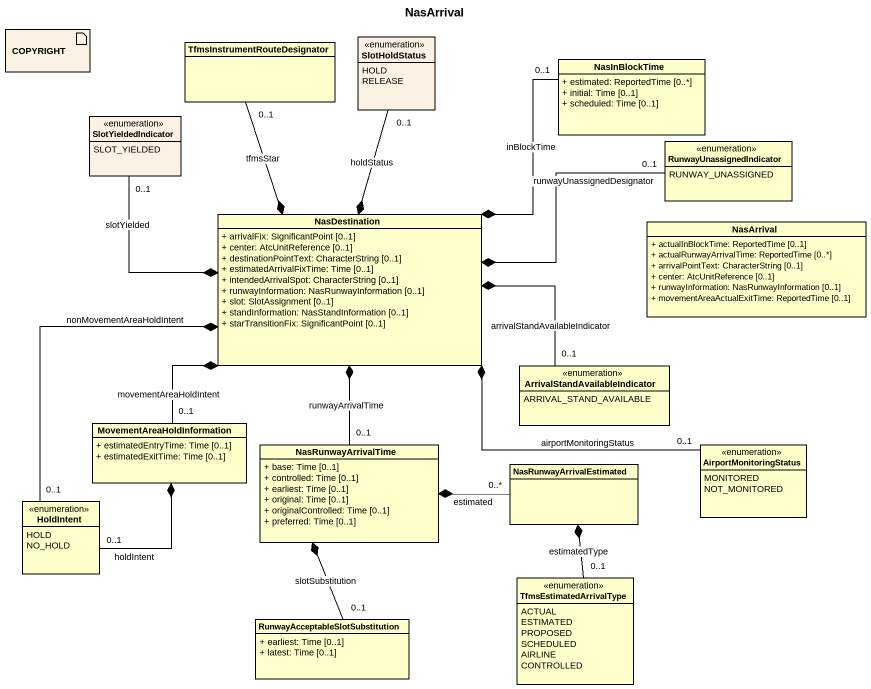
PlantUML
@startuml
title NasArrival
allowmixing
hide circle
hide empty members
skinparam classAttributeIconSize 0
artifact COPYRIGHT #FCF2E3
enum SlotHoldStatus #FCF2E3 {
  HOLD
  RELEASE
}
class "TfmsInstrumentRouteDesignator" as TfmsInstrumentRouteDesignato
class NasInBlockTime {
  + estimated: ReportedTime [0..*]
  + initial: Time [0..1]
  + scheduled: Time [0..1]
}
enum SlotYieldedIndicator #FCF2E3 {
  SLOT_YIELDED
}
enum RunwayUnassignedIndicator {
  RUNWAY_UNASSIGNED
}
class NasDestination {
  + arrivalFix: SignificantPoint [0..1]
  + center: AtcUnitReference [0..1]
  + destinationPointText: CharacterString [0..1]
  + estimatedArrivalFixTime: Time [0..1]
  + intendedArrivalSpot: CharacterString [0..1]
  + runwayInformation: NasRunwayInformation [0..1]
  + slot: SlotAssignment [0..1]
  + standInformation: NasStandInformation [0..1]
  + starTransitionFix: SignificantPoint [0..1]
}
class NasArrival {
  + actualInBlockTime: ReportedTime [0..1]
  + actualRunwayArrivalTime: ReportedTime [0..*]
  + arrivalPointText: CharacterString [0..1]
  + center: AtcUnitReference [0..1]
  + runwayInformation: NasRunwayInformation [0..1]
  + movementAreaActualExitTime: ReportedTime [0..1]
}
enum "ArrivalStandAvailableIndicator" as ArrivalStandAvailableIndicat {
  ARRIVAL_STAND_AVAILABLE
}
class MovementAreaHoldInformation {
  + estimatedEntryTime: Time [0..1]
  + estimatedExitTime: Time [0..1]
}
class NasRunwayArrivalTime {
  + base: Time [0..1]
  + controlled: Time [0..1]
  + earliest: Time [0..1]
  + original: Time [0..1]
  + originalControlled: Time [0..1]
  + preferred: Time [0..1]
}
class NasRunwayArrivalEstimated
enum AirportMonitoringStatus {
  MONITORED
  NOT_MONITORED
}
enum HoldIntent {
  HOLD
  NO_HOLD
}
enum TfmsEstimatedArrivalType {
  ACTUAL
  ESTIMATED
  PROPOSED
  SCHEDULED
  AIRLINE
  CONTROLLED
}
class "RunwayAcceptableSlotSubstitution" as RunwayAcceptableSlotSubstitu {
  + earliest: Time [0..1]
  + latest: Time [0..1]
}
NasDestination *-up- "0..1" SlotHoldStatus : holdStatus
NasDestination *-up- "0..1" TfmsInstrumentRouteDesignato : tfmsStar
NasDestination *-up- "0..1" NasInBlockTime : inBlockTime
NasDestination *-up- "0..1" SlotYieldedIndicator : slotYielded
NasDestination *-right- "0..1" RunwayUnassignedIndicator : runwayUnassignedDesignator
NasDestination *-right- "0..1" ArrivalStandAvailableIndicat : arrivalStandAvailableIndicator
NasDestination *-- "0..1" MovementAreaHoldInformation : movementAreaHoldIntent
NasDestination *-- "0..1" NasRunwayArrivalTime : runwayArrivalTime
NasDestination *-right- "0..1" AirportMonitoringStatus : airportMonitoringStatus
NasDestination *-- "0..1" HoldIntent : nonMovementAreaHoldIntent
MovementAreaHoldInformation *-- "0..1" HoldIntent : holdIntent
NasRunwayArrivalTime *-right- "0..*" NasRunwayArrivalEstimated : estimated
NasRunwayArrivalTime *-- "0..1" RunwayAcceptableSlotSubstitu : slotSubstitution
NasRunwayArrivalEstimated *-- "0..1" TfmsEstimatedArrivalType : estimatedType
@enduml
